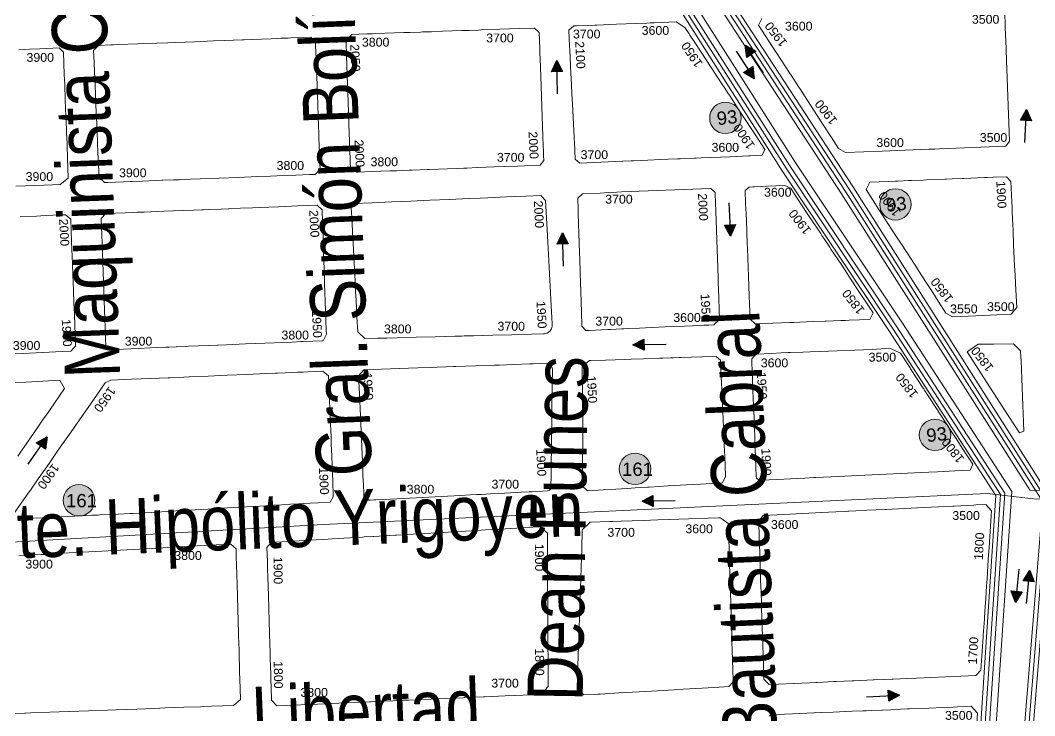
# Model space of a CAD drawing. Header units: millimetres. Extents: x 11558 to 23675, y 49449 to 61482.
# Drawn here: x 16625.3 to 17084, y 55278.3 to 55592.7 of the extents above; entities that cross this region are included whole.
import ezdxf

# ---------------------------------------------------------------- set-up
doc = ezdxf.new("R2010")
doc.units = ezdxf.units.MM
for name, color, linetype in [('0. plano base - nombres calles', 22, 'Continuous'), ('0. Plano Base - PLANO', 254, 'Continuous'), ('0. Plano base - sentido calles', 253, 'Continuous'), ('7. puesta en valor CC la lucila', 212, 'Continuous'), ('numeración', 7, 'Continuous')]:
    doc.layers.add(name, color=color, linetype=linetype)
for name, color, linetype, true_color in [('Linea 130 IDA', 7, 'Continuous', 0x26921c), ('Linea 130 REGRESO', 7, 'Continuous', 0x7a5c00), ('Linea 161 ida', 7, 'Continuous', 0xd16b6b), ('Linea 314 IDA', 7, 'Continuous', 0x141414), ('Linea 314 REGRESO', 7, 'Continuous', 0xe00000), ('Linea 41 Munro', 7, 'Continuous', 0xa3a300), ('Linea 41 San Cristobal', 7, 'Continuous', 0xe67300), ('Linea 93 IDA', 7, 'Continuous', 0x0f8a48), ('Linea 93 VUELTA', 7, 'Continuous', 0xfecc66)]:
    doc.layers.add(name, color=color, linetype=linetype, true_color=true_color)
doc.layers.get('7. puesta en valor CC la lucila').off()
doc.styles.get("Standard").update_dxf_attribs({"font": 'arial.ttf'})

# ---------------------------------------------------------------- blocks, each defined once
blk = doc.blocks.new('MANZANAS')
at = {"layer": '0. Plano Base - PLANO', "color": 0, "linetype": 'Continuous', "lineweight": 5}
for points in [[(5636674.46, 6178355.04), (5636677.46, 6178349.75), (5636677.84, 6178349.08), (5636680.89, 6178343.71), (5636682.62, 6178340.67), (5636685.34, 6178335.86), (5636687.01, 6178332.92), (5636691.27, 6178325.41), (5636703.24, 6178304.3), (5636702.74, 6178301.57), (5636676.75, 6178286.69), (5636674.91, 6178285.64), (5636672.64, 6178284.34), (5636669.33, 6178282.45), (5636654.25, 6178273.81), (5636647.05, 6178269.7), (5636639.83, 6178265.56), (5636636.14, 6178265.79), (5636630.98, 6178268.72), (5636625, 6178272.11), (5636615.86, 6178277.3), (5636608.1, 6178281.71), (5636607.41, 6178282.1), (5636601.83, 6178285.27), (5636600.71, 6178285.9), (5636591.37, 6178291.2), (5636591.13, 6178291.33), (5636578.29, 6178298.62), (5636578.25, 6178302)], [(5636286.63, 6178134.54), (5636290.79, 6178136.94), (5636294.85, 6178139.29), (5636302.53, 6178143.72), (5636305.12, 6178142.84), (5636310.12, 6178134.05), (5636312.28, 6178130.27), (5636313.1, 6178128.82), (5636315.05, 6178125.41), (5636315.82, 6178124.05), (5636319.45, 6178117.66), (5636320.07, 6178116.58), (5636321.27, 6178114.48), (5636321.87, 6178113.42), (5636323.63, 6178110.32), (5636323.71, 6178110.19), (5636328.72, 6178101.38), (5636333.31, 6178093.32), (5636331.3, 6178089.06), (5636328.35, 6178087.37), (5636325.08, 6178085.49), (5636321.48, 6178083.42), (5636314.01, 6178079.13)], [(5636322.07, 6178067.79), (5636328.46, 6178071.49), (5636331.9, 6178073.49), (5636337.83, 6178076.92), (5636339.82, 6178078.07), (5636342.82, 6178077.33), (5636347.85, 6178068.5), (5636352.8, 6178059.79), (5636355.35, 6178055.32), (5636357, 6178052.41), (5636358.75, 6178049.34), (5636361.53, 6178044.45), (5636362.1, 6178043.45), (5636362.35, 6178043.01), (5636362.46, 6178042.81), (5636366.37, 6178035.95), (5636371.25, 6178027.37), (5636370.95, 6178026.4), (5636370.33, 6178024.39), (5636367.02, 6178022.47), (5636359.26, 6178017.96), (5636351.67, 6178013.55), (5636344.26, 6178009.24)], [(5636381.47, 6177947.55), (5636382.43, 6177954.94), (5636382.83, 6177957.93), (5636383.19, 6177960.73), (5636383.93, 6177966.37), (5636384.63, 6177971.7), (5636385.05, 6177974.87), (5636385.75, 6177980.27), (5636386.2, 6177983.66), (5636386.82, 6177988.36), (5636387.3, 6177992.04), (5636388.41, 6178000.5), (5636389.53, 6178009.09), (5636390.81, 6178018.85), (5636392.54, 6178021.13), (5636397.88, 6178024.2), (5636400.65, 6178025.79), (5636404.44, 6178027.97), (5636408.19, 6178030.13), (5636414.96, 6178034.02), (5636415.72, 6178034.46), (5636421.14, 6178037.57), (5636423.18, 6178038.74), (5636430.63, 6178043.03), (5636438.15, 6178047.35), (5636445.89, 6178051.8), (5636453.25, 6178056.03), (5636457.16, 6178058.28), (5636457.88, 6178058.7), (5636460.84, 6178060.4), (5636465.88, 6178063.3), (5636467.95, 6178064.48), (5636469.94, 6178065.63), (5636475.7, 6178068.94), (5636478.95, 6178068.31), (5636484.19, 6178059.11), (5636484.66, 6178058.29), (5636486.16, 6178055.65), (5636486.42, 6178055.19), (5636488.41, 6178051.69), (5636492.65, 6178044.25), (5636494.15, 6178041.61), (5636494.22, 6178041.49), (5636496.96, 6178036.69), (5636498.9, 6178033.27), (5636502.61, 6178026.75), (5636505.78, 6178021.19), (5636506.06, 6178020.7), (5636505.86, 6178017.92), (5636501.12, 6178015.1), (5636498.15, 6178013.33), (5636495.69, 6178011.87), (5636493.58, 6178010.62), (5636490.46, 6178008.76), (5636490.19, 6178008.59), (5636483.79, 6178004.78), (5636483.15, 6178004.4), (5636475.88, 6178000.08), (5636473.38, 6177998.59), (5636468.42, 6177995.64), (5636465.95, 6177994.17), (5636460.89, 6177991.15), (5636453.41, 6177986.7), (5636445.87, 6177982.21), (5636442.07, 6177979.95), (5636438.52, 6177977.83), (5636431.6, 6177973.72), (5636431.45, 6177973.63), (5636429.28, 6177972.36), (5636427.99, 6177971.62), (5636423.51, 6177969.01), (5636423.37, 6177968.93), (5636416.21, 6177964.76), (5636415.56, 6177964.38), (5636413.04, 6177962.93), (5636409.06, 6177960.59), (5636401.03, 6177955.92), (5636393.86, 6177951.74), (5636390.09, 6177949.54), (5636383.93, 6177945.95)], [(5636726.78, 6178023.52), (5636726.94, 6178024.38), (5636730.4, 6178026.36), (5636732.43, 6178027.53), (5636735.61, 6178029.35), (5636738.37, 6178030.94), (5636743.95, 6178034.14), (5636747.01, 6178035.9), (5636751.5, 6178038.48), (5636758.94, 6178042.75), (5636763.1, 6178045.14), (5636764.41, 6178045.89), (5636766.63, 6178047.16), (5636770.59, 6178049.44), (5636770.81, 6178049.57), (5636774.1, 6178051.45), (5636777.88, 6178053.63), (5636780.68, 6178055.24), (5636781.49, 6178055.7), (5636789.18, 6178060.11), (5636794.57, 6178063.21), (5636798.56, 6178065.5), (5636800.31, 6178066.51), (5636805.61, 6178069.55), (5636809.61, 6178068.22), (5636812.57, 6178061.67)], [(5636354.57, 6178000.11), (5636358.82, 6178002.63), (5636372.06, 6178010.47), (5636375.7, 6178008.14), (5636374.17, 6177996.19), (5636374.03, 6177995.12), (5636373.49, 6177990.82), (5636373.01, 6177987.11), (5636372.34, 6177981.82), (5636371.96, 6177978.88), (5636371.82, 6177977.79), (5636371.27, 6177973.46), (5636370.99, 6177971.23)], [(5636392.12, 6177931.47), (5636394.47, 6177932.85), (5636398.34, 6177935.14), (5636400.9, 6177936.66), (5636401.88, 6177937.24), (5636402.03, 6177937.32), (5636409.34, 6177941.65), (5636409.58, 6177941.79), (5636416.29, 6177945.76), (5636416.88, 6177946.11), (5636422.1, 6177949.2), (5636424.52, 6177950.63), (5636431.81, 6177954.94), (5636439.22, 6177959.32), (5636441.93, 6177960.93), (5636444.09, 6177962.21), (5636446.47, 6177963.61), (5636446.73, 6177963.77), (5636450.03, 6177965.72), (5636454.2, 6177968.18), (5636454.55, 6177968.39), (5636461.73, 6177972.64), (5636467.7, 6177976.17), (5636469.14, 6177977.02), (5636474.77, 6177980.35), (5636477.86, 6177979.6), (5636479.12, 6177977.33), (5636479.67, 6177976.35), (5636483.46, 6177969.53), (5636488.25, 6177960.93), (5636488.35, 6177960.75), (5636496.52, 6177946.07), (5636497.77, 6177943.81), (5636497.93, 6177943.54), (5636500.83, 6177938.31), (5636504.62, 6177931.51), (5636505.49, 6177929.95), (5636506.1, 6177928.85), (5636506.52, 6177928.09), (5636510.93, 6177920.17), (5636511.02, 6177920.01), (5636510.07, 6177917.51), (5636509.57, 6177916.19), (5636505.17, 6177913.69), (5636500.8, 6177911.21), (5636497.56, 6177909.37), (5636496.54, 6177908.79), (5636489.96, 6177905.06), (5636482.57, 6177900.86), (5636480.53, 6177899.7), (5636478.44, 6177898.52), (5636474.94, 6177896.53), (5636471.46, 6177894.55), (5636467.58, 6177892.35), (5636463.21, 6177889.87), (5636459.9, 6177887.99), (5636452.51, 6177883.79), (5636445.02, 6177879.54), (5636440.93, 6177877.22), (5636437.3, 6177875.16), (5636437.2, 6177875.11), (5636429.82, 6177870.91), (5636427.65, 6177869.68), (5636427.42, 6177869.55), (5636422.53, 6177866.78)]]:
    blk.add_lwpolyline(points, dxfattribs=at)
for points in [[(5636726.13, 6178227.19), (5636716.97, 6178221.89), (5636713.57, 6178222.14), (5636707.94, 6178225.34), (5636703.95, 6178227.61), (5636700.17, 6178229.76), (5636695.73, 6178232.29), (5636692.91, 6178233.89), (5636685.41, 6178238.16), (5636680.91, 6178240.72), (5636677.89, 6178242.44), (5636671.63, 6178246), (5636665.09, 6178249.73), (5636655.75, 6178255.04), (5636655.72, 6178258.79), (5636662.97, 6178262.92), (5636665.8, 6178264.53), (5636666.71, 6178265.06), (5636671, 6178267.51), (5636672.05, 6178268.11), (5636676.66, 6178270.73), (5636677.95, 6178271.47), (5636685.23, 6178275.62), (5636685.75, 6178275.92), (5636688.09, 6178277.26), (5636692.2, 6178279.6), (5636692.72, 6178279.9), (5636700.81, 6178284.52), (5636701.88, 6178285.13), (5636704.22, 6178286.46), (5636709.44, 6178289.44), (5636712.2, 6178288.52), (5636716.72, 6178280.63), (5636718.02, 6178278.36), (5636719.3, 6178276.12), (5636721.88, 6178271.63), (5636723.27, 6178269.2), (5636726.49, 6178263.59), (5636731.29, 6178255.35), (5636733.35, 6178251.81), (5636735.39, 6178248.3), (5636740.78, 6178239.09), (5636739.95, 6178235.19), (5636734.35, 6178231.95)], [(5636543.6, 6178210.69), (5636535.47, 6178206.02), (5636532.72, 6178206.63), (5636528.89, 6178213.19), (5636528.07, 6178214.59), (5636527.64, 6178215.32), (5636524.77, 6178220.23), (5636524.74, 6178220.27), (5636524.67, 6178220.39), (5636520.13, 6178228.15), (5636517.77, 6178232.18), (5636515.71, 6178235.7), (5636513.11, 6178240.16), (5636511.38, 6178243.11), (5636509.52, 6178246.3), (5636507.71, 6178249.38), (5636507, 6178250.6), (5636503.23, 6178257.04), (5636504.34, 6178259.74), (5636505.61, 6178260.47), (5636510.27, 6178263.12), (5636512.66, 6178264.49), (5636513.2, 6178264.8), (5636513.39, 6178264.91), (5636521.13, 6178269.32), (5636528.76, 6178273.68), (5636533.1, 6178276.16), (5636534.44, 6178276.92), (5636535.93, 6178277.77), (5636544.6, 6178282.72), (5636549.28, 6178282.28), (5636552.28, 6178280.6), (5636552.89, 6178280.26), (5636555.86, 6178278.61), (5636560.93, 6178275.77), (5636568.21, 6178271.68), (5636575.8, 6178267.43), (5636577.96, 6178266.22), (5636579.99, 6178265.09), (5636580.71, 6178264.68), (5636580.78, 6178264.64), (5636583.48, 6178263.13), (5636584.27, 6178262.69), (5636586.67, 6178261.34), (5636591.26, 6178258.77), (5636594.17, 6178257.14), (5636600.28, 6178253.72), (5636606.85, 6178250.04), (5636606.9, 6178247.1), (5636602.24, 6178244.42), (5636601.51, 6178244), (5636594.37, 6178239.89), (5636582.98, 6178233.34), (5636581.05, 6178232.23), (5636580.42, 6178231.87), (5636574.74, 6178228.6), (5636573.69, 6178228), (5636570.08, 6178225.92), (5636567.24, 6178224.29), (5636559.43, 6178219.79), (5636556.48, 6178218.1), (5636555.73, 6178217.67), (5636555.58, 6178217.58), (5636552.23, 6178215.66), (5636552.09, 6178215.57)], [(5636448.38, 6178156.16), (5636447.69, 6178155.76), (5636444.22, 6178156.53), (5636443.25, 6178158.25), (5636442.76, 6178159.11), (5636441.95, 6178160.55), (5636441.07, 6178162.11), (5636438.37, 6178166.89), (5636436.63, 6178169.98), (5636432.41, 6178177.48), (5636429.4, 6178182.8), (5636427.97, 6178185.36), (5636423.72, 6178192.88), (5636421.68, 6178196.51), (5636419.41, 6178200.53), (5636416.42, 6178205.84), (5636416.23, 6178206.18), (5636417.12, 6178210.08), (5636419.82, 6178211.61), (5636422.98, 6178213.39), (5636423.08, 6178213.45), (5636425.28, 6178214.69), (5636426.59, 6178215.43), (5636430.23, 6178217.49), (5636437.59, 6178221.64), (5636438.78, 6178222.31), (5636440.15, 6178223.09), (5636444.19, 6178225.37), (5636445, 6178225.83), (5636448.52, 6178227.82), (5636452.79, 6178230.23), (5636460.44, 6178234.55), (5636463.39, 6178236.21), (5636466.99, 6178238.25), (5636467.98, 6178238.8), (5636474.43, 6178242.45), (5636475.43, 6178243.01), (5636483.01, 6178247.29), (5636489.02, 6178250.68), (5636491.84, 6178249.91), (5636495.34, 6178243.74), (5636496.27, 6178242.1), (5636499.58, 6178236.25), (5636503.82, 6178228.78), (5636508.37, 6178220.76), (5636510.64, 6178216.76), (5636512.64, 6178213.22), (5636515.09, 6178208.9), (5636517.04, 6178205.47), (5636518.37, 6178203.12), (5636519.3, 6178201.48), (5636520.4, 6178199.53), (5636519.94, 6178196.88), (5636513.78, 6178193.37), (5636510.99, 6178191.78), (5636506.09, 6178189), (5636501.69, 6178186.49), (5636498.69, 6178184.78), (5636495.15, 6178182.77), (5636491.12, 6178180.48), (5636489.89, 6178179.77), (5636487.28, 6178178.29), (5636483.5, 6178176.14), (5636476.41, 6178172.1), (5636475.48, 6178171.58), (5636469.62, 6178168.24), (5636468.4, 6178167.55), (5636465.86, 6178166.1), (5636463.49, 6178164.75), (5636460.93, 6178163.3), (5636453.57, 6178159.11)], [(5636646.17, 6178181.96), (5636639.3, 6178178.05), (5636636.28, 6178178.86), (5636632.82, 6178184.93), (5636631.05, 6178188.03), (5636626.74, 6178195.6), (5636620.45, 6178206.64), (5636619.23, 6178208.77), (5636614.27, 6178217.48), (5636612.7, 6178220.24), (5636610.27, 6178224.51), (5636607.48, 6178229.4), (5636608.27, 6178231.66), (5636609.76, 6178232.52), (5636610.3, 6178232.82), (5636613.2, 6178234.49), (5636615.25, 6178235.66), (5636622.26, 6178239.69), (5636625.26, 6178239.81), (5636628.02, 6178238.28), (5636631.33, 6178236.44), (5636631.67, 6178236.26), (5636639.08, 6178232.14), (5636646.74, 6178227.89), (5636647.61, 6178227.41), (5636649.22, 6178226.52), (5636653.21, 6178224.3), (5636654.09, 6178223.82), (5636656.2, 6178222.65), (5636661.76, 6178219.56), (5636665.71, 6178217.37), (5636667.45, 6178216.4), (5636672.26, 6178213.73), (5636684.36, 6178207.02), (5636684.42, 6178203.73), (5636676.24, 6178199.07), (5636674.8, 6178198.25), (5636672.89, 6178197.16), (5636667.24, 6178193.95), (5636666.83, 6178193.72), (5636661.74, 6178190.82), (5636654.48, 6178186.68), (5636652.89, 6178185.78)], [(5636574, 6178140.81), (5636572.74, 6178140.08), (5636570.24, 6178140.95), (5636567.12, 6178146.52), (5636562.56, 6178154.64), (5636560.72, 6178157.93), (5636558.33, 6178162.19), (5636555.34, 6178167.53), (5636554.04, 6178169.86), (5636549.69, 6178177.62), (5636547.57, 6178181.4), (5636545.31, 6178185.44), (5636543.44, 6178188.79), (5636542.87, 6178189.79), (5636542.2, 6178190.99), (5636541.91, 6178191.5), (5636542.92, 6178194.18), (5636549.74, 6178198.18), (5636553.01, 6178200.1), (5636556.25, 6178202), (5636558.17, 6178203.13), (5636593.1, 6178222.99), (5636593.27, 6178223.09), (5636595.81, 6178222.39), (5636596.13, 6178221.82), (5636599.99, 6178215), (5636610.61, 6178196.19), (5636614.69, 6178188.97), (5636616.12, 6178186.45), (5636617.14, 6178184.64), (5636624.07, 6178172.36), (5636622.87, 6178169.03), (5636620.98, 6178167.93), (5636618.93, 6178166.75), (5636616.55, 6178165.37), (5636614.51, 6178164.2), (5636611.41, 6178162.41), (5636607.21, 6178159.98), (5636603.7, 6178157.96), (5636598.88, 6178155.17), (5636596.05, 6178153.54), (5636593.68, 6178152.17), (5636589.02, 6178149.48), (5636587.63, 6178148.68), (5636586.84, 6178148.22), (5636582.32, 6178145.61), (5636581.32, 6178145.04)], [(5636769.42, 6178190.94), (5636768.05, 6178189.39), (5636756.82, 6178195.78), (5636746.61, 6178201.59), (5636730.07, 6178211.01), (5636733.03, 6178216.37), (5636733.31, 6178216.52), (5636739.29, 6178219.68), (5636747.16, 6178223.83), (5636751.39, 6178222.55), (5636752.72, 6178220.23), (5636753.55, 6178218.77), (5636755.69, 6178215.01), (5636757.46, 6178211.92), (5636759.76, 6178207.88), (5636761.6, 6178204.66), (5636761.66, 6178204.55)], [(5636349.98, 6178099.77), (5636348.73, 6178099.13), (5636345.53, 6178099.94), (5636339.81, 6178109.89), (5636337.8, 6178113.38), (5636334.98, 6178118.29), (5636334.46, 6178119.2), (5636333.43, 6178120.98), (5636329.18, 6178128.37), (5636326.59, 6178132.88), (5636324.84, 6178135.92), (5636323.25, 6178138.69), (5636318.03, 6178147.76), (5636316.82, 6178149.87), (5636317.77, 6178152.88), (5636322.57, 6178155.62), (5636323.47, 6178156.13), (5636325.47, 6178157.27), (5636333.16, 6178161.66), (5636340.66, 6178165.93), (5636345.03, 6178168.43), (5636348.1, 6178170.17), (5636355.49, 6178174.39), (5636362.95, 6178178.64), (5636367.23, 6178181.08), (5636370.63, 6178183.02), (5636370.97, 6178183.21), (5636374.33, 6178185.13), (5636375.02, 6178185.53), (5636378.05, 6178187.25), (5636385.65, 6178191.59), (5636389.49, 6178193.78), (5636392.33, 6178195.39), (5636393.3, 6178195.95), (5636398.32, 6178198.81), (5636401.25, 6178200.48), (5636404.04, 6178199.63), (5636404.9, 6178198.1), (5636407.77, 6178193.03), (5636409.8, 6178189.43), (5636411.74, 6178185.99), (5636416.06, 6178178.35), (5636417.85, 6178175.18), (5636418.36, 6178174.28), (5636420.4, 6178170.67), (5636420.86, 6178169.85), (5636422.43, 6178167.07), (5636424.75, 6178162.97), (5636427.84, 6178157.5), (5636429.92, 6178153.83), (5636432.41, 6178149.41), (5636431.55, 6178146.26), (5636429.35, 6178145), (5636423.92, 6178141.91), (5636416.45, 6178137.66), (5636414.04, 6178136.29), (5636408.93, 6178133.38), (5636401.28, 6178129.02), (5636393.82, 6178124.77), (5636386.3, 6178120.49), (5636378.77, 6178116.2), (5636378.09, 6178115.81), (5636375.87, 6178114.55), (5636371.67, 6178112.16), (5636371.28, 6178111.94), (5636363.75, 6178107.65), (5636359.8, 6178105.4), (5636358.78, 6178104.82), (5636356.25, 6178103.38)], [(5636674.08, 6178116.47), (5636673.37, 6178116.05), (5636671.95, 6178116.32), (5636671.89, 6178116.43), (5636671.55, 6178117.02), (5636665.25, 6178128.07), (5636663.58, 6178131), (5636662.42, 6178133.03), (5636660.94, 6178135.63), (5636658.39, 6178140.1), (5636654.07, 6178147.67), (5636652.3, 6178150.76), (5636649.59, 6178155.52), (5636647.86, 6178158.55), (5636646.04, 6178161.73), (5636645.17, 6178163.27), (5636645.66, 6178164.9), (5636646.05, 6178166.16), (5636651.99, 6178169.56), (5636655.7, 6178171.73), (5636658.56, 6178173.41), (5636659.5, 6178173.86), (5636664.31, 6178176.61), (5636667.13, 6178178.22), (5636671.03, 6178180.46), (5636691.58, 6178192.22), (5636698.43, 6178196.31), (5636703.67, 6178196.54), (5636710.12, 6178192.89), (5636710.6, 6178192.62), (5636711.02, 6178192.38), (5636720.05, 6178187.28), (5636720.43, 6178187.07), (5636721.1, 6178186.68), (5636723.15, 6178185.52), (5636725.07, 6178184.44), (5636728.74, 6178182.36), (5636729.19, 6178182.11), (5636739.56, 6178176.25), (5636740.7, 6178175.6), (5636743.3, 6178174.13), (5636748.74, 6178171.06), (5636749.57, 6178170.59), (5636749.75, 6178170.49), (5636755.81, 6178167.06), (5636755.99, 6178164.11), (5636749.99, 6178160.62), (5636743.27, 6178156.72), (5636739.92, 6178154.76), (5636712.08, 6178138.57), (5636704.45, 6178134.13), (5636701.48, 6178132.4), (5636698.6, 6178130.73), (5636695.66, 6178129.02), (5636694.87, 6178128.56), (5636691.3, 6178126.48), (5636688.06, 6178124.6), (5636685.77, 6178123.26), (5636680.59, 6178120.25)], [(5636490.89, 6178093.6), (5636485.69, 6178090.72), (5636481.46, 6178091.94), (5636478.1, 6178097.68), (5636476.09, 6178101.12), (5636474.17, 6178104.39), (5636472.18, 6178107.79), (5636470.79, 6178110.16), (5636469.79, 6178111.87), (5636467.23, 6178116.24), (5636465.44, 6178119.29), (5636462.76, 6178123.86), (5636461.03, 6178126.82), (5636458.69, 6178130.82), (5636456.49, 6178134.57), (5636455.01, 6178137.09), (5636454.34, 6178138.24), (5636452.9, 6178140.69), (5636453.47, 6178142.8), (5636460.32, 6178146.74), (5636467.88, 6178151.1), (5636475.52, 6178155.5), (5636482.98, 6178159.79), (5636490.72, 6178164.25), (5636498.23, 6178168.57), (5636502.74, 6178171.17), (5636505.78, 6178172.92), (5636513.07, 6178177.12), (5636516.29, 6178178.97), (5636520.6, 6178181.45), (5636526.48, 6178184.84), (5636529.5, 6178183.8), (5636537.53, 6178170.18), (5636539.14, 6178167.45), (5636541.87, 6178162.83), (5636543.31, 6178160.39), (5636546.37, 6178155.18), (5636550.62, 6178147.97), (5636552.28, 6178145.15), (5636556.41, 6178138.16), (5636557.9, 6178135.63), (5636557.95, 6178135.53), (5636558.33, 6178134.77), (5636558.49, 6178134.21), (5636558.56, 6178133.64), (5636558.46, 6178132.49), (5636558.04, 6178131.41), (5636557.71, 6178130.93), (5636556.87, 6178130.14), (5636556.49, 6178129.92), (5636556.37, 6178129.85), (5636551.63, 6178127.22), (5636543.88, 6178122.93), (5636536.44, 6178118.81), (5636532.48, 6178116.62), (5636528.75, 6178114.55), (5636525.05, 6178112.51), (5636524.03, 6178111.94), (5636521.34, 6178110.45), (5636517.6, 6178108.38), (5636513.51, 6178106.12), (5636505.99, 6178101.96), (5636498.52, 6178097.82), (5636494.41, 6178095.54)], [(5636613.05, 6178079.88), (5636606.77, 6178076.13), (5636603.76, 6178076.87), (5636602.15, 6178080.06), (5636601.29, 6178081.75), (5636600.42, 6178083.47), (5636598.69, 6178086.91), (5636594.88, 6178094.44), (5636594.8, 6178094.62), (5636590.54, 6178102.74), (5636588.51, 6178106.55), (5636586.89, 6178109.58), (5636586.46, 6178110.4), (5636581.73, 6178119.29), (5636580.98, 6178120.69), (5636578.77, 6178124.84), (5636580.39, 6178128.72), (5636581.03, 6178129.08), (5636586.7, 6178132.27), (5636594.39, 6178136.59), (5636596.91, 6178138), (5636601.78, 6178140.74), (5636608.15, 6178144.32), (5636608.4, 6178144.46), (5636609.31, 6178144.97), (5636612.5, 6178146.76), (5636613.45, 6178147.29), (5636615.85, 6178148.64), (5636616.61, 6178149.07), (5636624.7, 6178153.61), (5636630.41, 6178156.82), (5636632.96, 6178156.25), (5636638.3, 6178146.97), (5636639.37, 6178145.12), (5636641.88, 6178140.75), (5636646.23, 6178133.19), (5636650.49, 6178125.77), (5636652.24, 6178122.73), (5636654.6, 6178118.62), (5636659.16, 6178110.59), (5636659.26, 6178107.42), (5636652.9, 6178103.63), (5636650.76, 6178102.35), (5636645.28, 6178099.09), (5636637.99, 6178094.74), (5636634.75, 6178092.81), (5636630.79, 6178090.45), (5636630.16, 6178090.07), (5636625.28, 6178087.17), (5636622.2, 6178085.33), (5636617.78, 6178082.69), (5636613.56, 6178080.18)], [(5636723.84, 6178038.42), (5636720.08, 6178036.26), (5636716.82, 6178037.28), (5636713.64, 6178042.95), (5636709.39, 6178050.52), (5636708.9, 6178051.39), (5636708.81, 6178051.55), (5636705.49, 6178057.46), (5636705.13, 6178058.12), (5636704.64, 6178058.99), (5636701.36, 6178064.83), (5636700.87, 6178065.7), (5636700.5, 6178066.37), (5636697.29, 6178072.08), (5636696.64, 6178073.24), (5636692.39, 6178080.83), (5636688.19, 6178088.31), (5636687.85, 6178088.92), (5636685.53, 6178093.04), (5636681.76, 6178099.77), (5636682.38, 6178102.83), (5636690.38, 6178107.49), (5636700.32, 6178113.29), (5636708, 6178117.76), (5636710.87, 6178119.44), (5636714.45, 6178121.53), (5636714.49, 6178121.56), (5636715.53, 6178122.16), (5636715.92, 6178122.39), (5636718.66, 6178123.98), (5636722.97, 6178126.5), (5636730.12, 6178130.67), (5636730.48, 6178130.87), (5636737.73, 6178135.11), (5636745.41, 6178139.58), (5636756.57, 6178146.09), (5636757.11, 6178146.4), (5636764.79, 6178150.88), (5636765.52, 6178151.31), (5636769.48, 6178153.62), (5636773.07, 6178152.34), (5636773.97, 6178150.3), (5636775, 6178147.95), (5636778.75, 6178139.36), (5636778.99, 6178138.82), (5636781.94, 6178132.07), (5636782.1, 6178131.71), (5636783.04, 6178129.56), (5636785.54, 6178123.84), (5636786.71, 6178121.17), (5636789.07, 6178115.78), (5636790.51, 6178112.49), (5636792.53, 6178107.87), (5636792.77, 6178107.31), (5636795.7, 6178100.62), (5636795.99, 6178099.96), (5636802.04, 6178086.13), (5636801.11, 6178082.96), (5636783.48, 6178072.8), (5636777.81, 6178069.53), (5636774.12, 6178067.4), (5636768.63, 6178064.24), (5636768.32, 6178064.06), (5636761.23, 6178059.97), (5636760.88, 6178059.77), (5636753.41, 6178055.47), (5636752.66, 6178055.03), (5636746.32, 6178051.38), (5636745.72, 6178051.03), (5636745.45, 6178050.88), (5636738.84, 6178047.07), (5636738.42, 6178046.83), (5636735.96, 6178045.41), (5636729.82, 6178041.87), (5636729.77, 6178041.84)], [(5636394.02, 6178037.93), (5636385.2, 6178032.87), (5636383.56, 6178033.43), (5636381.29, 6178037.44), (5636379.3, 6178040.95), (5636377.25, 6178044.57), (5636375.39, 6178047.85), (5636373.18, 6178051.75), (5636371.77, 6178054.25), (5636371.23, 6178055.19), (5636366.81, 6178063), (5636362.57, 6178070.48), (5636361.96, 6178071.55), (5636358.74, 6178077.25), (5636358.63, 6178077.44), (5636354.92, 6178083.99), (5636355.7, 6178086.9), (5636363.38, 6178091.28), (5636366.45, 6178093.04), (5636368.21, 6178094.04), (5636370.78, 6178095.51), (5636378.51, 6178099.92), (5636386.17, 6178104.29), (5636390.24, 6178106.61), (5636393.51, 6178108.48), (5636394.18, 6178108.86), (5636395.94, 6178109.87), (5636401.11, 6178112.81), (5636403.94, 6178114.43), (5636404.04, 6178114.49), (5636408.63, 6178117.11), (5636413.43, 6178119.85), (5636416.16, 6178121.4), (5636423.58, 6178125.64), (5636431.19, 6178129.99), (5636438.76, 6178134.3), (5636441.76, 6178133.54), (5636444.61, 6178128.49), (5636444.7, 6178128.32), (5636445.2, 6178127.43), (5636447.42, 6178123.49), (5636449.38, 6178120.02), (5636450.62, 6178117.81), (5636453.65, 6178112.43), (5636454.39, 6178111.12), (5636456.93, 6178106.62), (5636457.84, 6178105), (5636457.92, 6178104.85), (5636458.15, 6178104.44), (5636461.96, 6178097.69), (5636462.04, 6178097.55), (5636464.29, 6178093.55), (5636468.46, 6178086.14), (5636469.4, 6178084.48), (5636469.41, 6178081.19), (5636469.17, 6178081.05), (5636461.61, 6178076.72), (5636460.73, 6178076.21), (5636457.32, 6178074.25), (5636454, 6178072.35), (5636446.52, 6178068.06), (5636438.99, 6178063.73), (5636431.5, 6178059.44), (5636428.18, 6178057.53), (5636427.99, 6178057.42), (5636424.26, 6178055.28), (5636420.42, 6178053.08), (5636416.54, 6178050.86), (5636415.29, 6178050.14), (5636411.9, 6178048.19), (5636411.81, 6178048.14), (5636408.9, 6178046.47), (5636407.69, 6178045.77), (5636404.51, 6178043.95), (5636401.45, 6178042.19), (5636397.07, 6178039.68)], [(5636521.62, 6178027.05), (5636521.07, 6178026.73), (5636518.22, 6178027.3), (5636517.58, 6178028.42), (5636515.63, 6178031.8), (5636514.69, 6178033.42), (5636513.36, 6178035.73), (5636512.53, 6178037.17), (5636510.21, 6178041.21), (5636508.82, 6178043.62), (5636500.16, 6178058.64), (5636495.01, 6178067.58), (5636491.02, 6178074.51), (5636491.84, 6178078.06), (5636505.74, 6178085.91), (5636513.08, 6178090.05), (5636517.99, 6178092.82), (5636520.7, 6178094.35), (5636524.17, 6178096.31), (5636527.19, 6178098.02), (5636528.1, 6178098.53), (5636535.77, 6178102.86), (5636543.25, 6178107.09), (5636545.22, 6178108.19), (5636550.77, 6178111.33), (5636557.17, 6178114.94), (5636558.14, 6178115.49), (5636558.48, 6178115.69), (5636563.75, 6178118.72), (5636564.65, 6178118.94), (5636565.11, 6178118.94), (5636566.01, 6178118.72), (5636566.8, 6178118.23), (5636567.39, 6178117.51), (5636570.56, 6178111.21), (5636571.71, 6178108.94), (5636574.9, 6178102.61), (5636576.4, 6178099.63), (5636578.88, 6178094.7), (5636580.95, 6178090.6), (5636582.79, 6178086.95), (5636583.14, 6178086.25), (5636584.37, 6178083.83), (5636585.7, 6178081.17), (5636587.12, 6178078.37), (5636588.85, 6178074.93), (5636591.27, 6178070.15), (5636591.49, 6178069.71), (5636591.62, 6178069.06), (5636591.47, 6178068.42), (5636591.29, 6178068.13), (5636590.79, 6178067.7), (5636584.82, 6178064.2), (5636583.64, 6178063.51), (5636580.44, 6178061.62), (5636579.25, 6178060.92), (5636576.35, 6178059.22), (5636571.65, 6178056.46), (5636568.54, 6178054.63), (5636564.85, 6178052.47), (5636564.25, 6178052.11), (5636563.23, 6178051.51), (5636560.6, 6178049.96), (5636556.81, 6178047.74), (5636549.22, 6178043.27), (5636542.06, 6178039.07), (5636534.52, 6178034.63), (5636526.73, 6178030.06), (5636523.82, 6178028.35), (5636523.06, 6178027.9)], [(5636651.95, 6177995.8), (5636647.95, 6177993.43), (5636643.81, 6177994.78), (5636643.54, 6177995.34), (5636641.9, 6177998.75), (5636637.34, 6178008.26), (5636635.65, 6178011.75), (5636634, 6178015.22), (5636631.97, 6178019.46), (5636624.41, 6178035.22), (5636624.34, 6178035.37), (5636622.37, 6178039.48), (5636620.12, 6178044.17), (5636618.33, 6178047.91), (5636616.7, 6178051.32), (5636612.85, 6178059.34), (5636614.48, 6178064.02), (5636622.22, 6178068.39), (5636623.37, 6178069.03), (5636626.65, 6178070.89), (5636635.33, 6178075.78), (5636641.15, 6178079.06), (5636645.64, 6178081.6), (5636649.37, 6178083.7), (5636653.19, 6178085.86), (5636660.99, 6178090.25), (5636664.95, 6178092.49), (5636665.84, 6178092.99), (5636670.14, 6178092.25), (5636675.55, 6178082.6), (5636679.11, 6178076.24), (5636683.31, 6178068.73), (5636683.68, 6178068.07), (5636684, 6178067.5), (5636685.5, 6178064.82), (5636687.55, 6178061.15), (5636692.01, 6178053.18), (5636692.18, 6178052.89), (5636695.43, 6178047.08), (5636696.09, 6178045.9), (5636698.31, 6178041.93), (5636700, 6178038.9), (5636702.77, 6178033.96), (5636703.06, 6178033.45), (5636704.23, 6178031.36), (5636705.06, 6178029.86), (5636704.27, 6178026.92), (5636698.79, 6178023.66), (5636691.55, 6178019.36), (5636684.13, 6178014.95), (5636683.03, 6178014.29), (5636676.55, 6178010.43), (5636669.44, 6178006.2), (5636661.57, 6178001.53), (5636654.31, 6177997.21), (5636653.29, 6177996.6)], [(5636534.36, 6177929.26), (5636527.03, 6177925.04), (5636526.73, 6177925.14), (5636523.67, 6177926.16), (5636523.37, 6177926.7), (5636518.88, 6177934.76), (5636518.79, 6177934.9), (5636517.92, 6177936.47), (5636516.09, 6177939.76), (5636516.03, 6177939.87), (5636514.55, 6177942.51), (5636513.27, 6177944.81), (5636512.89, 6177945.5), (5636511.45, 6177948.08), (5636508.94, 6177952.58), (5636500.7, 6177967.35), (5636498.47, 6177971.34), (5636496.6, 6177974.69), (5636494.71, 6177978.07), (5636493.11, 6177980.95), (5636490.03, 6177986.47), (5636490.58, 6177989.39), (5636491.9, 6177990.2), (5636497.47, 6177993.53), (5636503.42, 6177997.08), (5636505.82, 6177998.51), (5636512.79, 6178002.66), (5636514.36, 6178003.59), (5636516.81, 6178005.05), (5636518.93, 6178006.32), (5636523.55, 6178009.06), (5636526.16, 6178010.62), (5636526.84, 6178011.02), (5636530.13, 6178012.98), (5636530.53, 6178013.22), (5636538.85, 6178018.17), (5636539.39, 6178018.49), (5636548.12, 6178023.69), (5636557.5, 6178029.28), (5636561.42, 6178031.61), (5636562.99, 6178032.55), (5636566.29, 6178034.51), (5636570.65, 6178037.11), (5636574.05, 6178039.13), (5636577.35, 6178041.1), (5636577.5, 6178041.19), (5636588.15, 6178047.53), (5636589.42, 6178048.28), (5636595.6, 6178051.96), (5636596.81, 6178051.57), (5636597.2, 6178051.45), (5636598.07, 6178051.17), (5636599.56, 6178050.69), (5636607.84, 6178034.95), (5636617.2, 6178017.13), (5636619.33, 6178013.09), (5636621.41, 6178009.12), (5636621.64, 6178008.68), (5636627.52, 6177997.49), (5636631.81, 6177989.34), (5636630.64, 6177984.8), (5636627.86, 6177983.19), (5636623.59, 6177980.73), (5636616.57, 6177976.68), (5636608.56, 6177972.06), (5636608.05, 6177971.77), (5636600.49, 6177967.41), (5636600.12, 6177967.19), (5636592.99, 6177963.08), (5636590.52, 6177961.66), (5636590.47, 6177961.63), (5636578.65, 6177954.81), (5636576.56, 6177953.6), (5636576, 6177953.28), (5636569.22, 6177949.37), (5636567.55, 6177948.41), (5636563.97, 6177946.34), (5636563.36, 6177945.99), (5636560.62, 6177944.41), (5636551.3, 6177939.03), (5636542.92, 6177934.2), (5636538.32, 6177931.55)]]:
    blk.add_lwpolyline(points, close=True, dxfattribs=at)
blk = doc.blocks.new('93 ida')
at = {"layer": 'Linea 93 IDA', "lineweight": 211, "true_color": 0xededed}
h = blk.add_hatch(color=7, dxfattribs=at)
h.dxf.hatch_style = 1
edge = h.paths.add_edge_path()
edge.add_arc((0, 0), 7.11, 0, 360)
at = {"layer": 'Linea 93 IDA', "lineweight": 9}
blk.add_circle((0, 0), 7.11, dxfattribs=at)
at = {"layer": 'Linea 93 IDA', "lineweight": 15, "insert": (-4.61, 2.59), "char_height": 6, "attachment_point": 1, "rotation": 6.4788}
blk.add_mtext_dynamic_manual_height_columns('93', width=16.4579, gutter_width=12.5, heights=[0], dxfattribs=at)
blk = doc.blocks.new('93 vuelta')
at = {"layer": 'Linea 93 VUELTA', "lineweight": 211, "true_color": 0xededed}
h = blk.add_hatch(color=7, dxfattribs=at)
h.dxf.hatch_style = 1
edge = h.paths.add_edge_path()
edge.add_arc((0, 0), 7.11, 0, 360)
at = {"layer": 'Linea 93 VUELTA', "color": 31, "lineweight": 9, "true_color": 0xfecc66}
blk.add_circle((0, 0), 7.11, dxfattribs=at)
at = {"layer": 'Linea 93 VUELTA', "color": 31, "lineweight": 15, "true_color": 0xfecc66, "insert": (-4.23, 2.64), "char_height": 6, "attachment_point": 1, "rotation": 6.4788}
blk.add_mtext_dynamic_manual_height_columns('93', width=16.4579, gutter_width=12.5, heights=[0], dxfattribs=at)
blk = doc.blocks.new('161 ida')
at = {"layer": 'Linea 161 ida', "lineweight": 211, "true_color": 0xededed}
h = blk.add_hatch(color=7, dxfattribs=at)
h.dxf.hatch_style = 1
edge = h.paths.add_edge_path()
edge.add_arc((0, 0), 7.11, 0, 360)
at = {"layer": 'Linea 161 ida', "lineweight": 9}
blk.add_circle((0, 0), 7.11, dxfattribs=at)
at = {"layer": 'Linea 161 ida', "lineweight": 15, "insert": (-5.85, 2.85), "char_height": 6, "attachment_point": 1}
blk.add_mtext_dynamic_manual_height_columns('161', width=16.4579, gutter_width=12.5, heights=[0], dxfattribs=at)

msp = doc.modelspace()

# ---------------------------------------------------------------- hatches: boundary and pattern name
at = {"layer": '0. Plano base - sentido calles', "linetype": 'Continuous', "lineweight": 25, "ltscale": 2, "true_color": 0x1a1a1a}
h = msp.add_hatch(color=250, dxfattribs=at)
h.dxf.hatch_style = 1
h.paths.add_polyline_path([(16953.13, 55581.54), (16953.76, 55575.98), (16955.86, 55577.35)])
h.paths.add_polyline_path([(16953.13, 55581.54), (16955.86, 55577.35), (16957.95, 55578.71)])
h = msp.add_hatch(color=250, dxfattribs=at)
h.dxf.hatch_style = 1
h.paths.add_polyline_path([(16867.86, 55574.53), (16865.51, 55569.46), (16868.01, 55569.53)])
h.paths.add_polyline_path([(16867.86, 55574.53), (16868.01, 55569.53), (16870.5, 55569.61)])
h = msp.add_hatch(color=250, dxfattribs=at)
h.dxf.hatch_style = 1
h.paths.add_polyline_path([(16957.11, 55566.24), (16956.48, 55571.79), (16954.39, 55570.43)])
h.paths.add_polyline_path([(16957.11, 55566.24), (16954.39, 55570.43), (16952.29, 55569.07)])
h = msp.add_hatch(color=250, dxfattribs=at)
h.dxf.hatch_style = 1
h.paths.add_polyline_path([(17080.27, 55552.45), (17077.51, 55547.58), (17080, 55547.45)])
h.paths.add_polyline_path([(17080.27, 55552.45), (17080, 55547.45), (17082.5, 55547.32)])
h = msp.add_hatch(color=250, dxfattribs=at)
h.dxf.hatch_style = 1
h.paths.add_polyline_path([(16946.48, 55495.2), (16948.73, 55500.33), (16946.23, 55500.2)])
h.paths.add_polyline_path([(16946.48, 55495.2), (16946.23, 55500.2), (16943.73, 55500.07)])
h = msp.add_hatch(color=250, dxfattribs=at)
h.dxf.hatch_style = 1
h.paths.add_polyline_path([(16870.45, 55496.61), (16868.09, 55491.54), (16870.59, 55491.61)])
h.paths.add_polyline_path([(16870.45, 55496.61), (16870.59, 55491.61), (16873.09, 55491.69)])
h = msp.add_hatch(color=250, dxfattribs=at)
h.dxf.hatch_style = 1
h.paths.add_polyline_path([(16902.29, 55445.94), (16907.33, 55443.52), (16907.29, 55446.02)])
h.paths.add_polyline_path([(16902.29, 55445.94), (16907.29, 55446.02), (16907.25, 55448.52)])
h = msp.add_hatch(color=250, dxfattribs=at)
h.dxf.hatch_style = 1
h.paths.add_polyline_path([(16637.45, 55404.35), (16632.56, 55401.64), (16634.62, 55400.23)])
h.paths.add_polyline_path([(16637.45, 55404.35), (16634.62, 55400.23), (16636.68, 55398.81)])
h = msp.add_hatch(color=250, dxfattribs=at)
h.dxf.hatch_style = 1
h.paths.add_polyline_path([(16906.43, 55375.26), (16911.47, 55372.84), (16911.43, 55375.34)])
h.paths.add_polyline_path([(16906.43, 55375.26), (16911.43, 55375.34), (16911.39, 55377.84)])
h = msp.add_hatch(color=250, dxfattribs=at)
h.dxf.hatch_style = 1
h.paths.add_polyline_path([(17081.72, 55344), (17078.76, 55339.26), (17081.25, 55339.03)])
h.paths.add_polyline_path([(17081.72, 55344), (17081.25, 55339.03), (17083.74, 55338.79)])
h = msp.add_hatch(color=250, dxfattribs=at)
h.dxf.hatch_style = 1
h.paths.add_polyline_path([(17075.33, 55329.54), (17078.29, 55334.28), (17075.8, 55334.52)])
h.paths.add_polyline_path([(17075.33, 55329.54), (17075.8, 55334.52), (17073.31, 55334.75)])
h = msp.add_hatch(color=250, dxfattribs=at)
h.dxf.hatch_style = 1
h.paths.add_polyline_path([(17022.85, 55287.53), (17017.73, 55289.78), (17017.85, 55287.28)])
h.paths.add_polyline_path([(17022.85, 55287.53), (17017.85, 55287.28), (17017.97, 55284.79)])

# ---------------------------------------------------------------- linework, layer by layer
at = {"layer": '0. Plano base - sentido calles', "color": 250, "linetype": 'Continuous', "lineweight": 25, "ltscale": 2, "true_color": 0x1a1a1a}
for points in [[(16961.3, 55568.96), (16953.13, 55581.54), (16957.95, 55578.71), (16953.76, 55575.98), (16953.13, 55581.54)], [(16948.94, 55578.81), (16957.11, 55566.24), (16952.29, 55569.07), (16956.48, 55571.79), (16957.11, 55566.24)], [(16868.29, 55559.54), (16867.86, 55574.53), (16870.5, 55569.61), (16865.51, 55569.46), (16867.86, 55574.53)], [(17079.48, 55537.47), (17080.27, 55552.45), (17082.5, 55547.32), (17077.51, 55547.58), (17080.27, 55552.45)], [(16945.72, 55510.19), (16946.48, 55495.2), (16943.73, 55500.07), (16948.73, 55500.33), (16946.48, 55495.2)], [(16870.88, 55481.62), (16870.45, 55496.61), (16873.09, 55491.69), (16868.09, 55491.54), (16870.45, 55496.61)], [(16917.29, 55446.19), (16902.29, 55445.94), (16907.25, 55448.52), (16907.33, 55443.52), (16902.29, 55445.94)], [(16628.96, 55391.99), (16637.45, 55404.35), (16636.68, 55398.81), (16632.56, 55401.64), (16637.45, 55404.35)], [(16921.43, 55375.51), (16906.43, 55375.26), (16911.39, 55377.84), (16911.47, 55372.84), (16906.43, 55375.26)], [(17076.74, 55344.47), (17075.33, 55329.54), (17073.31, 55334.75), (17078.29, 55334.28), (17075.33, 55329.54)], [(17080.31, 55329.07), (17081.72, 55344), (17083.74, 55338.79), (17078.76, 55339.26), (17081.72, 55344)], [(17007.86, 55286.8), (17022.85, 55287.53), (17017.97, 55284.79), (17017.73, 55289.78), (17022.85, 55287.53)]]:
    msp.add_lwpolyline(points, dxfattribs=at)
at = {"layer": 'Linea 130 IDA', "lineweight": 15}
msp.add_lwpolyline([(16514.95, 55962.65), (16678.8, 55969.33), (16755.15, 55972.06), (16816.25, 55821.24), (16877.41, 55674.74), (16927.52, 55598.9), (16973.23, 55526.9), (17021.64, 55454.16), (17070.51, 55378.89), (17063.57, 55274.56), (17058.62, 55200.84), (17057.32, 55188.71), (17052.01, 55113.61), (17046.99, 55022.21), (17043.06, 55012.58), (17256.97, 55020.84), (17381.95, 55024.92), (17523.85, 55042.02), (17631.22, 55044.79), (17719.85, 55041.94), (18496.71, 55071.93)], dxfattribs=at)
at = {"layer": 'Linea 130 REGRESO', "lineweight": 15}
msp.add_lwpolyline([(18621.89, 55435.53), (18209.58, 55421.21), (17646.36, 55399.29), (17623.17, 55398.27), (17081.91, 55380.14), (16996.68, 55514.27), (16946.49, 55591.19), (16897.41, 55666.29), (16873.68, 55723.38), (16834.77, 55820.04), (16772.42, 55963.61), (16766.11, 56071.52)], dxfattribs=at)
at = {"layer": 'Linea 161 ida', "lineweight": 15}
msp.add_lwpolyline([(16504.39, 55350.09), (16762.29, 55364.74), (17062.45, 55378.79), (17084.77, 55376.27), (17515.13, 55391.58), (17623.42, 55395.64), (17645.71, 55395.3), (18184.43, 55416.85), (18538.83, 55429.74), (18802.47, 55440.6), (19084.4, 55452.47), (19289.36, 55464.37), (19421.19, 55470.36), (19715.9, 55482.59), (20019.37, 55493.89), (20327.97, 55507.15)], dxfattribs=at)
at = {"layer": 'Linea 314 IDA', "lineweight": 15}
msp.add_lwpolyline([(19678.64, 54758.26), (17014.41, 54690.91), (17016.09, 54700.89), (17030.3, 54810.59), (17060.69, 55024), (17066.08, 55096.96), (17073.31, 55199.76), (17087.6, 55374.92), (16998.36, 55515.36), (16948.17, 55592.28), (16899.18, 55667.23), (16875.53, 55724.13), (16836.61, 55820.81), (16774.39, 55964.08), (16768.11, 56071.64), (16762.32, 56163.65), (16754.13, 56294.73), (16742.89, 56384.99), (16730.61, 56482.19), (16683.93, 56845.49), (16636.62, 57213.81), (16606.32, 57461.78)], dxfattribs=at)
at = {"layer": 'Linea 314 REGRESO', "lineweight": 15}
msp.add_lwpolyline([(19641.72, 54423.29), (18737.66, 54404.1), (17778.19, 54382.83), (17328.87, 54372.18), (16959.69, 54362.37), (16972.75, 54461.65), (16982.82, 54536.91), (16990.22, 54591.45), (17024.13, 54851.06), (17042.72, 55003.8), (17049.96, 55021.54), (17055, 55113.42), (17060.31, 55188.44), (17061.61, 55200.58), (17066.56, 55274.36), (17073.57, 55379.69), (17024.15, 55455.81), (16975.74, 55528.53), (16930.04, 55600.53), (16880.07, 55676.16), (16819.03, 55822.38), (16757.48, 55974.29), (16745.5, 56241.42), (16742.82, 56281.3)], dxfattribs=at)
at = {"layer": 'Linea 41 Munro', "lineweight": 15}
msp.add_lwpolyline([(16772.1, 56071.88), (16778.34, 55965.03), (16840.3, 55822.35), (16879.23, 55725.65), (16902.73, 55669.11), (16951.52, 55594.47), (17001.73, 55517.52), (17091.69, 55375.93), (17077.3, 55199.46), (17070.07, 55096.67), (17064.67, 55023.57), (17034.27, 54810.05), (17020.05, 54700.3), (16999.78, 54579.91), (16982.08, 54464.72), (16967.25, 54350.86), (17021.37, 54145.26)], dxfattribs=at)
at = {"layer": 'Linea 41 San Cristobal', "lineweight": 15}
msp.add_lwpolyline([(17007.93, 54140.39), (16979.1, 54250.69), (16953.81, 54355.98), (16967.8, 54462.31), (16977.86, 54537.58), (16985.26, 54592.11), (17019.17, 54851.69), (17037.84, 55005.07), (17045.01, 55022.65), (17050.01, 55113.74), (17055.33, 55188.89), (17056.63, 55201.01), (17061.57, 55274.69), (17068.47, 55378.36), (17019.97, 55453.06), (16971.55, 55525.81), (16925.85, 55597.81), (16875.64, 55673.8), (16814.4, 55820.48), (16754.17, 55969.16), (16676.89, 55966.27), (16516, 55959.55)], dxfattribs=at)
at = {"layer": 'Linea 93 IDA', "lineweight": 15}
msp.add_lwpolyline([(17019.44, 54144.73), (16965.22, 54350.73), (16980.1, 54465), (16997.81, 54580.22), (17018.07, 54700.59), (17032.28, 54810.32), (17062.68, 55023.79), (17068.08, 55096.81), (17075.3, 55199.61), (17089.65, 55375.42), (17000.05, 55516.44), (16949.84, 55593.37), (16900.96, 55668.17), (16877.38, 55724.89), (16838.46, 55821.58), (16776.37, 55964.56), (16770.11, 56071.76)], dxfattribs=at)
at = {"layer": 'Linea 93 VUELTA', "color": 31, "lineweight": 15, "true_color": 0xfecc66}
msp.add_lwpolyline([(16479.43, 55955.26), (16700.27, 55964.16), (16753.41, 55965.71), (16812.55, 55819.72), (16873.87, 55672.85), (16924.17, 55596.72), (16969.87, 55524.72), (17018.3, 55451.96), (17066.43, 55377.83), (17059.58, 55274.83), (17054.63, 55201.19), (17053.33, 55189.06), (17048.01, 55113.86), (17043.03, 55023.1), (17035.89, 55005.57), (17017.18, 54851.94), (16983.28, 54592.37), (16975.88, 54537.84), (16965.82, 54462.57), (16951.78, 54355.88), (16977.16, 54250.2), (17006, 54139.86)], dxfattribs=at)

# ---------------------------------------------------------------- block references
at = {"layer": '0. Plano Base - PLANO', "color": 28, "lineweight": 5, "true_color": 0x0d0d0d, "rotation": 332.5463477508169}
msp.add_blockref('MANZANAS', (-7833237.48, -2828296.13), dxfattribs=at)
at = {"layer": '7. puesta en valor CC la lucila', "color": 250, "lineweight": 30, "rotation": 332.5463477508169}
msp.add_blockref('MANZANAS', (-7833237.48, -2828296.13), dxfattribs=at)
at = {"layer": 'Linea 161 ida', "lineweight": 15}
for p in [(16903.26, 55389.88), (16651.86, 55375.7)]:
    msp.add_blockref('161 ida', p, dxfattribs=at)
at = {"layer": 'Linea 93 IDA', "lineweight": 15}
msp.add_blockref('93 ida', (17021.02, 55509.47), dxfattribs=at)
at = {"layer": 'Linea 93 VUELTA', "lineweight": 15}
for p in [(16944.13, 55548.6), (17038.89, 55405.27)]:
    msp.add_blockref('93 vuelta', p, dxfattribs=at)

# ---------------------------------------------------------------- texts
at = {"layer": '0. plano base - nombres calles', "color": 250, "lineweight": 15, "true_color": 0x1a1a1a, "char_height": 25, "attachment_point": 1}
for s, width, insert, rotation in [('{\\fArial Narrow|b0|i0|c0|p34;Maquinista Carregal}', 329.255, (16645.55, 55430.51), 92.1477), ('{\\fArial Narrow|b0|i0|c0|p34;Gral. Simón Bolívar}', 329.255, (16759.37, 55386.1), 92.1477), ('{\\fArial Narrow|b0|i0|c0|p34;Sgto. Juan Bautista Cabral}', 359.8134, (16949.26, 55120.52), 92.4945), ('{\\fArial Narrow|b0|i0|c0|p34;Dean Funes}', 329.255, (16854.58, 55285.11), 89.0565), ('{\\fArial Narrow|b0|i0|c0|p34;Pdte. Hipólito Yrigoyen}', 329.255, (16588.34, 55373.06), 2.2794), ('{\\fArial Narrow|b0|i0|c0|p34;Libertad}', 329.255, (16729.43, 55291.23), 2.2794)]:
    msp.add_mtext_dynamic_manual_height_columns(s, width=width, gutter_width=12.5, heights=[0], dxfattribs=dict(at, insert=insert, rotation=rotation))
at = {"layer": 'numeración', "color": 251, "true_color": 0x606162, "char_height": 4, "attachment_point": 1}
for s, insert in [('3500', (17055.57, 55595.19)), ('3600', (16906.27, 55590.16)), ('3600', (16971.09, 55592.09)), ('3800', (16779.78, 55584.84)), ('3700', (16835.97, 55586.76)), ('3700', (16875.21, 55588.53)), ('3900', (16628.14, 55577.96)), ('3600', (17012.38, 55539.44)), ('3500', (17059.15, 55541.76)), ('3600', (16937.88, 55537.29)), ('3800', (16783.7, 55530.76)), ('3700', (16840.83, 55532.77)), ('3700', (16878.67, 55533.99)), ('3900', (16669.98, 55525.79)), ('3800', (16741.21, 55529.09)), ('3900', (16627.75, 55524.08)), ('3600', (16961.59, 55516.98)), ('3700', (16889.78, 55513.84)), ('3500', (17062.44, 55465.24)), ('3550', (17045.74, 55464.25)), ('3700', (16841.09, 55456.39)), ('3700', (16885.32, 55458.71)), ('3600', (16920.57, 55460.34)), ('3800', (16743.41, 55452.41)), ('3800', (16789.76, 55455.17)), ('3900', (16621.97, 55447.7)), ('3900', (16672.57, 55449.62)), ('3500', (17008.89, 55442.41)), ('3600', (16960.12, 55439.82)), ('3800', (16800.05, 55382.67)), ('3700', (16838.4, 55384.96)), ('3500', (17046.74, 55370.81)), ('3600', (16926.03, 55364.81)), ('3600', (16964.72, 55366.73)), ('3700', (16890.78, 55363.19)), ('3800', (16694.94, 55352.73)), ('3900', (16627.62, 55348.82)), ('3700', (16838.29, 55295)), ('3800', (16751.98, 55290.82)), ('3500', (17043.42, 55280.42))]:
    msp.add_mtext_dynamic_manual_height_columns(s, width=16.0314, gutter_width=12.5, heights=[0], dxfattribs=dict(at, insert=insert))
for s, insert, rotation in [('1950', (16969.18, 55580.23), 127.6462), ('2050', (16778.46, 55582.06), 272.9402), ('2100', (16880.22, 55583.36), 272.9402), ('1950', (16930.74, 55570.91), 123.6994), ('1900', (16991.81, 55545.02), 127.6462), ('1900', (16954.35, 55533.89), 123.6994), ('2000', (16859.07, 55542.56), 272.9402), ('2000', (16780.41, 55538.87), 272.9402), ('1900', (17070.61, 55520.2), 272.9402), ('2000', (16935.71, 55514.6), 272.9402), ('1900', (17020.53, 55503.56), 127.6462), ('2000', (16759.95, 55507.08), 272.9402), ('2000', (16861.5, 55511.29), 272.9402), ('1900', (16980, 55495.39), 127.6462), ('2000', (16646.85, 55503.13), 272.9402), ('1850', (17044.2, 55464.54), 127.6462), ('1850', (17004.16, 55459.27), 127.6462), ('1950', (16862.7, 55465.89), 272.9402), ('1950', (16936.91, 55469.2), 272.9402), ('1950', (16761.15, 55461.68), 272.9402), ('1950', (16648.05, 55457.73), 272.9402), ('1850', (17062.47, 55433.33), 127.6462), ('1950', (16962.35, 55433.83), 272.9402), ('1950', (16784.29, 55433.51), 272.9402), ('1950', (16885.52, 55432.12), 272.9402), ('1850', (17028.32, 55421.38), 127.6462), ('1950', (16668.8, 55425.17), 234.4381), ('1800', (17049.2, 55392.05), 127.6462), ('1900', (16862.55, 55399.09), 272.9402), ('1900', (16964.36, 55399.34), 272.9402), ('1900', (16643.32, 55390.34), 234.4381), ('1900', (16764.29, 55390.74), 272.9402), ('1800', (17056.49, 55348.82), 86.6135), ('1900', (16861.97, 55356.06), 270.67), ('1900', (16743.81, 55350.21), 270.67), ('1700', (17053.79, 55301.63), 86.6135), ('1800', (16862.08, 55308.83), 270.67), ('1800', (16743.93, 55302.99), 270.67)]:
    msp.add_mtext_dynamic_manual_height_columns(s, width=16.0314, gutter_width=12.5, heights=[0], dxfattribs=dict(at, insert=insert, rotation=rotation))

doc.saveas('drawing.dxf')
